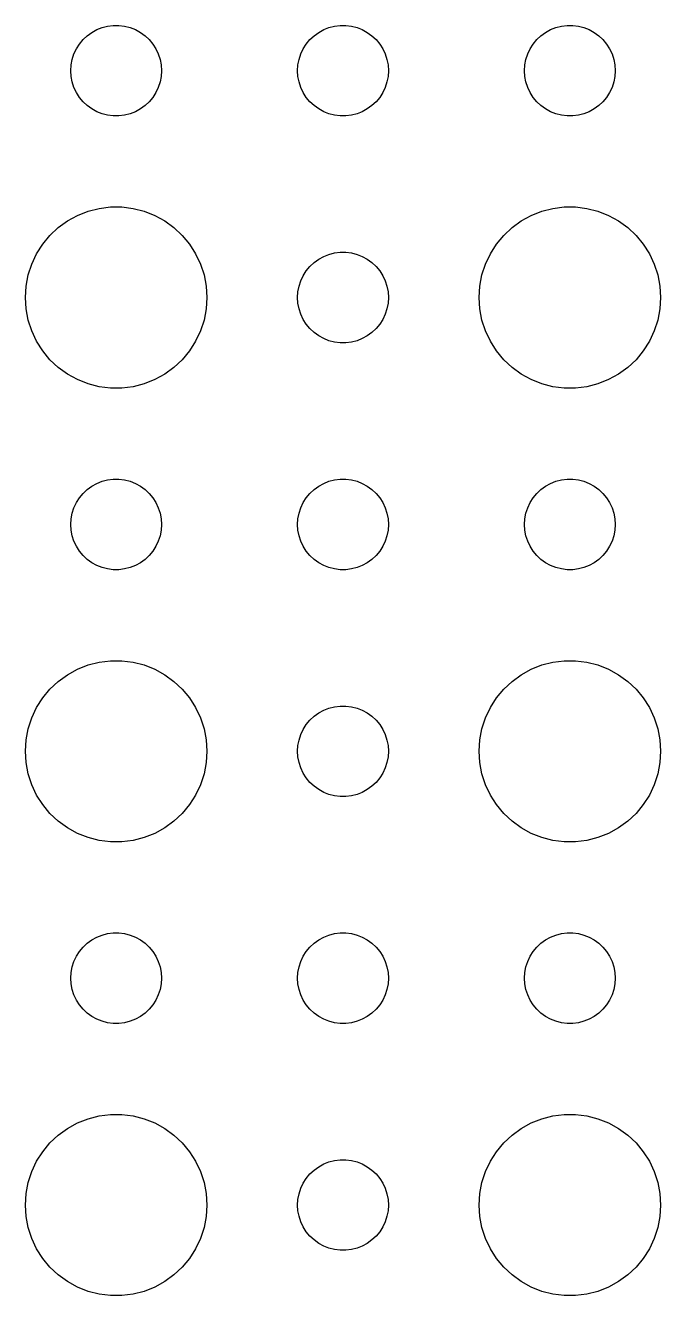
# Model space of a CAD drawing. Header units: metres. Extents: x -157 to 157, y -157 to 157.
# Drawn here: x -18 to 3, y 72.01 to 114 of the extents above; entities that cross this region are included whole.
import ezdxf

# ---------------------------------------------------------------- set-up
doc = ezdxf.new("R2010")
doc.units = ezdxf.units.M

msp = doc.modelspace()

# ---------------------------------------------------------------- linework, layer by layer
for p, q in [((-15.8037, 113.766), (-15.6387, 113.857)), ((-15.6387, 113.857), (-15.4635, 113.927)), ((-15.4635, 113.927), (-15.2811, 113.973)), ((-15.2811, 113.973), (-15.0942, 113.997)), ((-15.0942, 113.997), (-14.9058, 113.997)), ((-14.9058, 113.997), (-14.7189, 113.973)), ((-14.7189, 113.973), (-14.5365, 113.927)), ((-14.5365, 113.927), (-14.3613, 113.857)), ((-14.3613, 113.857), (-14.1963, 113.766)), ((-8.30373, 113.766), (-8.13866, 113.857)), ((-8.13866, 113.857), (-7.96352, 113.927)), ((-7.96352, 113.927), (-7.78107, 113.973)), ((-7.78107, 113.973), (-7.59418, 113.997)), ((-7.59418, 113.997), (-7.40581, 113.997)), ((-7.40581, 113.997), (-7.21892, 113.973)), ((-7.21892, 113.973), (-7.03647, 113.927)), ((-7.03647, 113.927), (-6.86133, 113.857)), ((-6.86133, 113.857), (-6.69626, 113.766)), ((-0.80373, 113.766), (-0.63866, 113.857)), ((-0.63866, 113.857), (-0.46352, 113.927)), ((-0.46352, 113.927), (-0.28107, 113.973)), ((-0.28107, 113.973), (-0.09418, 113.997)), ((-0.09418, 113.997), (0.09418, 113.997)), ((0.09418, 113.997), (0.28107, 113.973)), ((0.28107, 113.973), (0.46352, 113.927)), ((0.46352, 113.927), (0.63866, 113.857)), ((0.63866, 113.857), (0.80373, 113.766)), ((-16.3145, 113.223), (-16.2135, 113.382)), ((-16.2135, 113.382), (-16.0934, 113.527)), ((-16.0934, 113.527), (-15.9561, 113.656)), ((-15.9561, 113.656), (-15.8037, 113.766)), ((-14.1963, 113.766), (-14.0439, 113.656)), ((-14.0439, 113.656), (-13.9065, 113.527)), ((-13.9065, 113.527), (-13.7865, 113.382)), ((-13.7865, 113.382), (-13.6855, 113.223)), ((-8.81445, 113.223), (-8.71352, 113.382)), ((-8.71352, 113.382), (-8.59344, 113.527)), ((-8.59344, 113.527), (-8.45613, 113.656)), ((-8.45613, 113.656), (-8.30373, 113.766)), ((-6.69626, 113.766), (-6.54385, 113.656)), ((-6.54385, 113.656), (-6.40654, 113.527)), ((-6.40654, 113.527), (-6.28647, 113.382)), ((-6.28647, 113.382), (-6.18553, 113.223)), ((-1.31445, 113.223), (-1.21352, 113.382)), ((-1.21352, 113.382), (-1.09344, 113.527)), ((-1.09344, 113.527), (-0.95613, 113.656)), ((-0.95613, 113.656), (-0.80373, 113.766)), ((0.80373, 113.766), (0.95613, 113.656)), ((0.95613, 113.656), (1.09344, 113.527)), ((1.09344, 113.527), (1.21352, 113.382)), ((1.21352, 113.382), (1.31445, 113.223)), ((-16.4529, 112.873), (-16.3947, 113.052)), ((-16.3947, 113.052), (-16.3145, 113.223)), ((-13.6855, 113.223), (-13.6053, 113.052)), ((-13.6053, 113.052), (-13.5471, 112.873)), ((-8.95287, 112.873), (-8.89465, 113.052)), ((-8.89465, 113.052), (-8.81445, 113.223)), ((-6.18553, 113.223), (-6.10533, 113.052)), ((-6.10533, 113.052), (-6.04712, 112.873)), ((-1.45287, 112.873), (-1.39465, 113.052)), ((-1.39465, 113.052), (-1.31445, 113.223)), ((1.31445, 113.223), (1.39465, 113.052)), ((1.39465, 113.052), (1.45287, 112.873)), ((-16.5, 112.5), (-16.4882, 112.688)), ((-16.4882, 112.688), (-16.4529, 112.873)), ((-13.5471, 112.873), (-13.5118, 112.688)), ((-13.5118, 112.688), (-13.5, 112.5)), ((-9, 112.5), (-8.98816, 112.688)), ((-8.98816, 112.688), (-8.95287, 112.873)), ((-6.04712, 112.873), (-6.01183, 112.688)), ((-6.01183, 112.688), (-6, 112.5)), ((-1.5, 112.5), (-1.48816, 112.688)), ((-1.48816, 112.688), (-1.45287, 112.873)), ((1.45287, 112.873), (1.48816, 112.688)), ((1.48816, 112.688), (1.5, 112.5)), ((-16.4882, 112.312), (-16.5, 112.5)), ((-16.4529, 112.127), (-16.4882, 112.312)), ((-16.3947, 111.948), (-16.4529, 112.127)), ((-13.5471, 112.127), (-13.6053, 111.948)), ((-13.5118, 112.312), (-13.5471, 112.127)), ((-13.5, 112.5), (-13.5118, 112.312)), ((-8.98816, 112.312), (-9, 112.5)), ((-8.95287, 112.127), (-8.98816, 112.312)), ((-8.89465, 111.948), (-8.95287, 112.127)), ((-6.04712, 112.127), (-6.10533, 111.948)), ((-6.01183, 112.312), (-6.04712, 112.127)), ((-6, 112.5), (-6.01183, 112.312)), ((-1.48816, 112.312), (-1.5, 112.5)), ((-1.45287, 112.127), (-1.48816, 112.312)), ((-1.39465, 111.948), (-1.45287, 112.127)), ((1.45287, 112.127), (1.39465, 111.948)), ((1.48816, 112.312), (1.45287, 112.127)), ((1.5, 112.5), (1.48816, 112.312)), ((-16.3145, 111.777), (-16.3947, 111.948)), ((-16.2135, 111.618), (-16.3145, 111.777)), ((-13.6855, 111.777), (-13.7865, 111.618)), ((-13.6053, 111.948), (-13.6855, 111.777)), ((-8.81445, 111.777), (-8.89465, 111.948)), ((-8.71352, 111.618), (-8.81445, 111.777)), ((-6.18553, 111.777), (-6.28647, 111.618)), ((-6.10533, 111.948), (-6.18553, 111.777)), ((-1.31445, 111.777), (-1.39465, 111.948)), ((-1.21352, 111.618), (-1.31445, 111.777)), ((1.31445, 111.777), (1.21352, 111.618)), ((1.39465, 111.948), (1.31445, 111.777)), ((-16.0934, 111.473), (-16.2135, 111.618)), ((-15.9561, 111.344), (-16.0934, 111.473)), ((-15.8037, 111.234), (-15.9561, 111.344)), ((-14.0439, 111.344), (-14.1963, 111.234)), ((-13.9065, 111.473), (-14.0439, 111.344)), ((-13.7865, 111.618), (-13.9065, 111.473)), ((-8.59344, 111.473), (-8.71352, 111.618)), ((-8.45613, 111.344), (-8.59344, 111.473)), ((-8.30373, 111.234), (-8.45613, 111.344)), ((-6.54385, 111.344), (-6.69626, 111.234)), ((-6.40654, 111.473), (-6.54385, 111.344)), ((-6.28647, 111.618), (-6.40654, 111.473)), ((-1.09344, 111.473), (-1.21352, 111.618)), ((-0.95613, 111.344), (-1.09344, 111.473)), ((-0.80373, 111.234), (-0.95613, 111.344)), ((0.95613, 111.344), (0.80373, 111.234)), ((1.09344, 111.473), (0.95613, 111.344)), ((1.21352, 111.618), (1.09344, 111.473)), ((-15.6387, 111.143), (-15.8037, 111.234)), ((-15.4635, 111.073), (-15.6387, 111.143)), ((-15.2811, 111.027), (-15.4635, 111.073)), ((-15.0942, 111.003), (-15.2811, 111.027)), ((-14.9058, 111.003), (-15.0942, 111.003)), ((-14.7189, 111.027), (-14.9058, 111.003)), ((-14.5365, 111.073), (-14.7189, 111.027)), ((-14.3613, 111.143), (-14.5365, 111.073)), ((-14.1963, 111.234), (-14.3613, 111.143)), ((-8.13866, 111.143), (-8.30373, 111.234)), ((-7.96352, 111.073), (-8.13866, 111.143)), ((-7.78107, 111.027), (-7.96352, 111.073)), ((-7.59418, 111.003), (-7.78107, 111.027)), ((-7.40581, 111.003), (-7.59418, 111.003)), ((-7.21892, 111.027), (-7.40581, 111.003)), ((-7.03647, 111.073), (-7.21892, 111.027)), ((-6.86133, 111.143), (-7.03647, 111.073)), ((-6.69626, 111.234), (-6.86133, 111.143)), ((-0.63866, 111.143), (-0.80373, 111.234)), ((-0.46352, 111.073), (-0.63866, 111.143)), ((-0.28107, 111.027), (-0.46352, 111.073)), ((-0.09418, 111.003), (-0.28107, 111.027)), ((0.09418, 111.003), (-0.09418, 111.003)), ((0.28107, 111.027), (0.09418, 111.003)), ((0.46352, 111.073), (0.28107, 111.027)), ((0.63866, 111.143), (0.46352, 111.073)), ((0.80373, 111.234), (0.63866, 111.143)), ((-15.927, 107.853), (-15.5621, 107.947)), ((-15.5621, 107.947), (-15.1884, 107.994)), ((-15.1884, 107.994), (-14.8116, 107.994)), ((-14.8116, 107.994), (-14.4379, 107.947)), ((-14.4379, 107.947), (-14.0729, 107.853)), ((-0.92705, 107.853), (-0.56213, 107.947)), ((-0.56213, 107.947), (-0.18837, 107.994)), ((-0.18837, 107.994), (0.18837, 107.994)), ((0.18837, 107.994), (0.56213, 107.947)), ((0.56213, 107.947), (0.92705, 107.853)), ((-16.9123, 107.312), (-16.6075, 107.533)), ((-16.6075, 107.533), (-16.2773, 107.714)), ((-16.2773, 107.714), (-15.927, 107.853)), ((-14.0729, 107.853), (-13.7227, 107.714)), ((-13.7227, 107.714), (-13.3925, 107.533)), ((-13.3925, 107.533), (-13.0877, 107.312)), ((-1.91226, 107.312), (-1.60747, 107.533)), ((-1.60747, 107.533), (-1.27733, 107.714)), ((-1.27733, 107.714), (-0.92705, 107.853)), ((0.92705, 107.853), (1.27733, 107.714)), ((1.27733, 107.714), (1.60747, 107.533)), ((1.60747, 107.533), (1.91226, 107.312)), ((-17.1869, 107.054), (-16.9123, 107.312)), ((-13.0877, 107.312), (-12.8131, 107.054)), ((-2.1869, 107.054), (-1.91226, 107.312)), ((1.91226, 107.312), (2.1869, 107.054)), ((-17.6289, 106.445), (-17.427, 106.763)), ((-17.427, 106.763), (-17.1869, 107.054)), ((-12.8131, 107.054), (-12.5729, 106.763)), ((-12.5729, 106.763), (-12.3711, 106.445)), ((-2.62891, 106.445), (-2.42705, 106.763)), ((-2.42705, 106.763), (-2.1869, 107.054)), ((2.1869, 107.054), (2.42705, 106.763)), ((2.42705, 106.763), (2.62891, 106.445)), ((-17.7893, 106.104), (-17.6289, 106.445)), ((-12.3711, 106.445), (-12.2107, 106.104)), ((-8.45613, 106.156), (-8.30373, 106.266)), ((-8.30373, 106.266), (-8.13866, 106.357)), ((-8.13866, 106.357), (-7.96352, 106.427)), ((-7.96352, 106.427), (-7.78107, 106.473)), ((-7.78107, 106.473), (-7.59418, 106.497)), ((-7.59418, 106.497), (-7.40581, 106.497)), ((-7.40581, 106.497), (-7.21892, 106.473)), ((-7.21892, 106.473), (-7.03647, 106.427)), ((-7.03647, 106.427), (-6.86133, 106.357)), ((-6.86133, 106.357), (-6.69626, 106.266)), ((-6.69626, 106.266), (-6.54385, 106.156)), ((-2.78932, 106.104), (-2.62891, 106.445)), ((2.62891, 106.445), (2.78932, 106.104)), ((-17.9057, 105.746), (-17.7893, 106.104)), ((-12.2107, 106.104), (-12.0942, 105.746)), ((-8.81445, 105.723), (-8.71352, 105.882)), ((-8.71352, 105.882), (-8.59344, 106.027)), ((-8.59344, 106.027), (-8.45613, 106.156)), ((-6.54385, 106.156), (-6.40654, 106.027)), ((-6.40654, 106.027), (-6.28647, 105.882)), ((-6.28647, 105.882), (-6.18553, 105.723)), ((-2.90575, 105.746), (-2.78932, 106.104)), ((2.78932, 106.104), (2.90575, 105.746)), ((-17.9763, 105.376), (-17.9057, 105.746)), ((-12.0942, 105.746), (-12.0237, 105.376)), ((-8.95287, 105.373), (-8.89465, 105.552)), ((-8.89465, 105.552), (-8.81445, 105.723)), ((-6.18553, 105.723), (-6.10533, 105.552)), ((-6.10533, 105.552), (-6.04712, 105.373)), ((-2.97633, 105.376), (-2.90575, 105.746)), ((2.90575, 105.746), (2.97633, 105.376)), ((-18, 105), (-17.9763, 105.376)), ((-17.9763, 104.624), (-18, 105)), ((-12.0237, 105.376), (-12, 105)), ((-12, 105), (-12.0237, 104.624)), ((-9, 105), (-8.98816, 105.188)), ((-8.98816, 104.812), (-9, 105)), ((-8.98816, 105.188), (-8.95287, 105.373)), ((-6.04712, 105.373), (-6.01183, 105.188)), ((-6.01183, 105.188), (-6, 105)), ((-6, 105), (-6.01183, 104.812)), ((-3, 105), (-2.97633, 105.376)), ((-2.97633, 104.624), (-3, 105)), ((2.97633, 105.376), (3, 105)), ((3, 105), (2.97633, 104.624)), ((-17.9057, 104.254), (-17.9763, 104.624)), ((-12.0237, 104.624), (-12.0942, 104.254)), ((-8.95287, 104.627), (-8.98816, 104.812)), ((-8.89465, 104.448), (-8.95287, 104.627)), ((-6.04712, 104.627), (-6.10533, 104.448)), ((-6.01183, 104.812), (-6.04712, 104.627)), ((-2.90575, 104.254), (-2.97633, 104.624)), ((2.97633, 104.624), (2.90575, 104.254)), ((-17.7893, 103.896), (-17.9057, 104.254)), ((-12.0942, 104.254), (-12.2107, 103.896)), ((-8.81445, 104.277), (-8.89465, 104.448)), ((-8.71352, 104.118), (-8.81445, 104.277)), ((-6.18553, 104.277), (-6.28647, 104.118)), ((-6.10533, 104.448), (-6.18553, 104.277)), ((-2.78932, 103.896), (-2.90575, 104.254)), ((2.90575, 104.254), (2.78932, 103.896)), ((-17.6289, 103.555), (-17.7893, 103.896)), ((-12.2107, 103.896), (-12.3711, 103.555)), ((-8.59344, 103.973), (-8.71352, 104.118)), ((-8.45613, 103.844), (-8.59344, 103.973)), ((-8.30373, 103.734), (-8.45613, 103.844)), ((-8.13866, 103.643), (-8.30373, 103.734)), ((-6.69626, 103.734), (-6.86133, 103.643)), ((-6.54385, 103.844), (-6.69626, 103.734)), ((-6.40654, 103.973), (-6.54385, 103.844)), ((-6.28647, 104.118), (-6.40654, 103.973)), ((-2.62891, 103.555), (-2.78932, 103.896)), ((2.78932, 103.896), (2.62891, 103.555)), ((-17.427, 103.237), (-17.6289, 103.555)), ((-12.3711, 103.555), (-12.5729, 103.237)), ((-7.96352, 103.573), (-8.13866, 103.643)), ((-7.78107, 103.527), (-7.96352, 103.573)), ((-7.59418, 103.503), (-7.78107, 103.527)), ((-7.40581, 103.503), (-7.59418, 103.503)), ((-7.21892, 103.527), (-7.40581, 103.503)), ((-7.03647, 103.573), (-7.21892, 103.527)), ((-6.86133, 103.643), (-7.03647, 103.573)), ((-2.42705, 103.237), (-2.62891, 103.555)), ((2.62891, 103.555), (2.42705, 103.237)), ((-17.1869, 102.946), (-17.427, 103.237)), ((-16.9123, 102.688), (-17.1869, 102.946)), ((-12.8131, 102.946), (-13.0877, 102.688)), ((-12.5729, 103.237), (-12.8131, 102.946)), ((-2.1869, 102.946), (-2.42705, 103.237)), ((-1.91226, 102.688), (-2.1869, 102.946)), ((2.1869, 102.946), (1.91226, 102.688)), ((2.42705, 103.237), (2.1869, 102.946)), ((-16.6075, 102.467), (-16.9123, 102.688)), ((-16.2773, 102.286), (-16.6075, 102.467)), ((-13.3925, 102.467), (-13.7227, 102.286)), ((-13.0877, 102.688), (-13.3925, 102.467)), ((-1.60747, 102.467), (-1.91226, 102.688)), ((-1.27733, 102.286), (-1.60747, 102.467)), ((1.60747, 102.467), (1.27733, 102.286)), ((1.91226, 102.688), (1.60747, 102.467)), ((-15.927, 102.147), (-16.2773, 102.286)), ((-15.5621, 102.053), (-15.927, 102.147)), ((-15.1884, 102.006), (-15.5621, 102.053)), ((-14.4379, 102.053), (-14.8116, 102.006)), ((-14.0729, 102.147), (-14.4379, 102.053)), ((-13.7227, 102.286), (-14.0729, 102.147)), ((-0.92705, 102.147), (-1.27733, 102.286)), ((-0.56213, 102.053), (-0.92705, 102.147)), ((-0.18837, 102.006), (-0.56213, 102.053)), ((0.56213, 102.053), (0.18837, 102.006)), ((0.92705, 102.147), (0.56213, 102.053)), ((1.27733, 102.286), (0.92705, 102.147)), ((-14.8116, 102.006), (-15.1884, 102.006)), ((0.18837, 102.006), (-0.18837, 102.006)), ((-15.9561, 98.6558), (-15.8037, 98.7665)), ((-15.8037, 98.7665), (-15.6387, 98.8572)), ((-15.6387, 98.8572), (-15.4635, 98.9266)), ((-15.4635, 98.9266), (-15.2811, 98.9734)), ((-15.2811, 98.9734), (-15.0942, 98.997)), ((-15.0942, 98.997), (-14.9058, 98.997)), ((-14.9058, 98.997), (-14.7189, 98.9734)), ((-14.7189, 98.9734), (-14.5365, 98.9266)), ((-14.5365, 98.9266), (-14.3613, 98.8572)), ((-14.3613, 98.8572), (-14.1963, 98.7665)), ((-14.1963, 98.7665), (-14.0439, 98.6558)), ((-8.45613, 98.6558), (-8.30373, 98.7665)), ((-8.30373, 98.7665), (-8.13866, 98.8572)), ((-8.13866, 98.8572), (-7.96352, 98.9266)), ((-7.96352, 98.9266), (-7.78107, 98.9734)), ((-7.78107, 98.9734), (-7.59418, 98.997)), ((-7.59418, 98.997), (-7.40581, 98.997)), ((-7.40581, 98.997), (-7.21892, 98.9734)), ((-7.21892, 98.9734), (-7.03647, 98.9266)), ((-7.03647, 98.9266), (-6.86133, 98.8572)), ((-6.86133, 98.8572), (-6.69626, 98.7665)), ((-6.69626, 98.7665), (-6.54385, 98.6558)), ((-0.95613, 98.6558), (-0.80373, 98.7665)), ((-0.80373, 98.7665), (-0.63866, 98.8572)), ((-0.63866, 98.8572), (-0.46352, 98.9266)), ((-0.46352, 98.9266), (-0.28107, 98.9734)), ((-0.28107, 98.9734), (-0.09418, 98.997)), ((-0.09418, 98.997), (0.09418, 98.997)), ((0.09418, 98.997), (0.28107, 98.9734)), ((0.28107, 98.9734), (0.46352, 98.9266)), ((0.46352, 98.9266), (0.63866, 98.8572)), ((0.63866, 98.8572), (0.80373, 98.7665)), ((0.80373, 98.7665), (0.95613, 98.6558)), ((-16.3145, 98.2226), (-16.2135, 98.3817)), ((-16.2135, 98.3817), (-16.0934, 98.5268)), ((-16.0934, 98.5268), (-15.9561, 98.6558)), ((-14.0439, 98.6558), (-13.9065, 98.5268)), ((-13.9065, 98.5268), (-13.7865, 98.3817)), ((-13.7865, 98.3817), (-13.6855, 98.2226)), ((-8.81445, 98.2226), (-8.71352, 98.3817)), ((-8.71352, 98.3817), (-8.59344, 98.5268)), ((-8.59344, 98.5268), (-8.45613, 98.6558)), ((-6.54385, 98.6558), (-6.40654, 98.5268)), ((-6.40654, 98.5268), (-6.28647, 98.3817)), ((-6.28647, 98.3817), (-6.18553, 98.2226)), ((-1.31445, 98.2226), (-1.21352, 98.3817)), ((-1.21352, 98.3817), (-1.09344, 98.5268)), ((-1.09344, 98.5268), (-0.95613, 98.6558)), ((0.95613, 98.6558), (1.09344, 98.5268)), ((1.09344, 98.5268), (1.21352, 98.3817)), ((1.21352, 98.3817), (1.31445, 98.2226)), ((-16.4882, 97.688), (-16.4529, 97.873)), ((-16.4529, 97.873), (-16.3947, 98.0522)), ((-16.3947, 98.0522), (-16.3145, 98.2226)), ((-13.6855, 98.2226), (-13.6053, 98.0522)), ((-13.6053, 98.0522), (-13.5471, 97.873)), ((-13.5471, 97.873), (-13.5118, 97.688)), ((-8.98816, 97.688), (-8.95287, 97.873)), ((-8.95287, 97.873), (-8.89465, 98.0522)), ((-8.89465, 98.0522), (-8.81445, 98.2226)), ((-6.18553, 98.2226), (-6.10533, 98.0522)), ((-6.10533, 98.0522), (-6.04712, 97.873)), ((-6.04712, 97.873), (-6.01183, 97.688)), ((-1.48816, 97.688), (-1.45287, 97.873)), ((-1.45287, 97.873), (-1.39465, 98.0522)), ((-1.39465, 98.0522), (-1.31445, 98.2226)), ((1.31445, 98.2226), (1.39465, 98.0522)), ((1.39465, 98.0522), (1.45287, 97.873)), ((1.45287, 97.873), (1.48816, 97.688)), ((-16.5, 97.5), (-16.4882, 97.688)), ((-16.4882, 97.312), (-16.5, 97.5)), ((-13.5118, 97.688), (-13.5, 97.5)), ((-13.5, 97.5), (-13.5118, 97.312)), ((-9, 97.5), (-8.98816, 97.688)), ((-8.98816, 97.312), (-9, 97.5)), ((-6.01183, 97.688), (-6, 97.5)), ((-6, 97.5), (-6.01183, 97.312)), ((-1.5, 97.5), (-1.48816, 97.688)), ((-1.48816, 97.312), (-1.5, 97.5)), ((1.48816, 97.688), (1.5, 97.5)), ((1.5, 97.5), (1.48816, 97.312)), ((-16.4529, 97.127), (-16.4882, 97.312)), ((-16.3947, 96.9478), (-16.4529, 97.127)), ((-13.5471, 97.127), (-13.6053, 96.9478)), ((-13.5118, 97.312), (-13.5471, 97.127)), ((-8.95287, 97.127), (-8.98816, 97.312)), ((-8.89465, 96.9478), (-8.95287, 97.127)), ((-6.04712, 97.127), (-6.10533, 96.9478)), ((-6.01183, 97.312), (-6.04712, 97.127)), ((-1.45287, 97.127), (-1.48816, 97.312)), ((-1.39465, 96.9478), (-1.45287, 97.127)), ((1.45287, 97.127), (1.39465, 96.9478)), ((1.48816, 97.312), (1.45287, 97.127)), ((-16.3145, 96.7774), (-16.3947, 96.9478)), ((-16.2135, 96.6183), (-16.3145, 96.7774)), ((-16.0934, 96.4732), (-16.2135, 96.6183)), ((-13.7865, 96.6183), (-13.9065, 96.4732)), ((-13.6855, 96.7774), (-13.7865, 96.6183)), ((-13.6053, 96.9478), (-13.6855, 96.7774)), ((-8.81445, 96.7774), (-8.89465, 96.9478)), ((-8.71352, 96.6183), (-8.81445, 96.7774)), ((-8.59344, 96.4732), (-8.71352, 96.6183)), ((-6.28647, 96.6183), (-6.40654, 96.4732)), ((-6.18553, 96.7774), (-6.28647, 96.6183)), ((-6.10533, 96.9478), (-6.18553, 96.7774)), ((-1.31445, 96.7774), (-1.39465, 96.9478)), ((-1.21352, 96.6183), (-1.31445, 96.7774)), ((-1.09344, 96.4732), (-1.21352, 96.6183)), ((1.21352, 96.6183), (1.09344, 96.4732)), ((1.31445, 96.7774), (1.21352, 96.6183)), ((1.39465, 96.9478), (1.31445, 96.7774)), ((-15.9561, 96.3442), (-16.0934, 96.4732)), ((-15.8037, 96.2335), (-15.9561, 96.3442)), ((-15.6387, 96.1428), (-15.8037, 96.2335)), ((-14.1963, 96.2335), (-14.3613, 96.1428)), ((-14.0439, 96.3442), (-14.1963, 96.2335)), ((-13.9065, 96.4732), (-14.0439, 96.3442)), ((-8.45613, 96.3442), (-8.59344, 96.4732)), ((-8.30373, 96.2335), (-8.45613, 96.3442)), ((-8.13866, 96.1428), (-8.30373, 96.2335)), ((-6.69626, 96.2335), (-6.86133, 96.1428)), ((-6.54385, 96.3442), (-6.69626, 96.2335)), ((-6.40654, 96.4732), (-6.54385, 96.3442)), ((-0.95613, 96.3442), (-1.09344, 96.4732)), ((-0.80373, 96.2335), (-0.95613, 96.3442)), ((-0.63866, 96.1428), (-0.80373, 96.2335)), ((0.80373, 96.2335), (0.63866, 96.1428)), ((0.95613, 96.3442), (0.80373, 96.2335)), ((1.09344, 96.4732), (0.95613, 96.3442)), ((-15.4635, 96.0734), (-15.6387, 96.1428)), ((-15.2811, 96.0266), (-15.4635, 96.0734)), ((-15.0942, 96.003), (-15.2811, 96.0266)), ((-14.9058, 96.003), (-15.0942, 96.003)), ((-14.7189, 96.0266), (-14.9058, 96.003)), ((-14.5365, 96.0734), (-14.7189, 96.0266)), ((-14.3613, 96.1428), (-14.5365, 96.0734)), ((-7.96352, 96.0734), (-8.13866, 96.1428)), ((-7.78107, 96.0266), (-7.96352, 96.0734)), ((-7.59418, 96.003), (-7.78107, 96.0266)), ((-7.40581, 96.003), (-7.59418, 96.003)), ((-7.21892, 96.0266), (-7.40581, 96.003)), ((-7.03647, 96.0734), (-7.21892, 96.0266)), ((-6.86133, 96.1428), (-7.03647, 96.0734)), ((-0.46352, 96.0734), (-0.63866, 96.1428)), ((-0.28107, 96.0266), (-0.46352, 96.0734)), ((-0.09418, 96.003), (-0.28107, 96.0266)), ((0.09418, 96.003), (-0.09418, 96.003)), ((0.28107, 96.0266), (0.09418, 96.003)), ((0.46352, 96.0734), (0.28107, 96.0266)), ((0.63866, 96.1428), (0.46352, 96.0734)), ((-16.2773, 92.7145), (-15.927, 92.8532)), ((-15.927, 92.8532), (-15.5621, 92.9469)), ((-15.5621, 92.9469), (-15.1884, 92.9941)), ((-15.1884, 92.9941), (-14.8116, 92.9941)), ((-14.8116, 92.9941), (-14.4379, 92.9469)), ((-14.4379, 92.9469), (-14.0729, 92.8532)), ((-14.0729, 92.8532), (-13.7227, 92.7145)), ((-1.27733, 92.7145), (-0.92705, 92.8532)), ((-0.92705, 92.8532), (-0.56213, 92.9469)), ((-0.56213, 92.9469), (-0.18837, 92.9941)), ((-0.18837, 92.9941), (0.18837, 92.9941)), ((0.18837, 92.9941), (0.56213, 92.9469)), ((0.56213, 92.9469), (0.92705, 92.8532)), ((0.92705, 92.8532), (1.27733, 92.7145)), ((-16.9123, 92.3115), (-16.6075, 92.533)), ((-16.6075, 92.533), (-16.2773, 92.7145)), ((-13.7227, 92.7145), (-13.3925, 92.533)), ((-13.3925, 92.533), (-13.0877, 92.3115)), ((-1.91226, 92.3115), (-1.60747, 92.533)), ((-1.60747, 92.533), (-1.27733, 92.7145)), ((1.27733, 92.7145), (1.60747, 92.533)), ((1.60747, 92.533), (1.91226, 92.3115)), ((-17.427, 91.7634), (-17.1869, 92.0536)), ((-17.1869, 92.0536), (-16.9123, 92.3115)), ((-13.0877, 92.3115), (-12.8131, 92.0536)), ((-12.8131, 92.0536), (-12.5729, 91.7634)), ((-2.42705, 91.7634), (-2.1869, 92.0536)), ((-2.1869, 92.0536), (-1.91226, 92.3115)), ((1.91226, 92.3115), (2.1869, 92.0536)), ((2.1869, 92.0536), (2.42705, 91.7634)), ((-17.6289, 91.4453), (-17.427, 91.7634)), ((-12.5729, 91.7634), (-12.3711, 91.4453)), ((-2.62891, 91.4453), (-2.42705, 91.7634)), ((2.42705, 91.7634), (2.62891, 91.4453)), ((-17.7893, 91.1044), (-17.6289, 91.4453)), ((-12.3711, 91.4453), (-12.2107, 91.1044)), ((-8.59344, 91.0268), (-8.45613, 91.1558)), ((-8.45613, 91.1558), (-8.30373, 91.2665)), ((-8.30373, 91.2665), (-8.13866, 91.3572)), ((-8.13866, 91.3572), (-7.96352, 91.4266)), ((-7.96352, 91.4266), (-7.78107, 91.4734)), ((-7.78107, 91.4734), (-7.59418, 91.497)), ((-7.59418, 91.497), (-7.40581, 91.497)), ((-7.40581, 91.497), (-7.21892, 91.4734)), ((-7.21892, 91.4734), (-7.03647, 91.4266)), ((-7.03647, 91.4266), (-6.86133, 91.3572)), ((-6.86133, 91.3572), (-6.69626, 91.2665)), ((-6.69626, 91.2665), (-6.54385, 91.1558)), ((-6.54385, 91.1558), (-6.40654, 91.0268)), ((-2.78932, 91.1044), (-2.62891, 91.4453)), ((2.62891, 91.4453), (2.78932, 91.1044)), ((-17.9763, 90.376), (-17.9057, 90.7461)), ((-17.9057, 90.7461), (-17.7893, 91.1044)), ((-12.2107, 91.1044), (-12.0942, 90.7461)), ((-12.0942, 90.7461), (-12.0237, 90.376)), ((-8.89465, 90.5522), (-8.81445, 90.7226)), ((-8.81445, 90.7226), (-8.71352, 90.8817)), ((-8.71352, 90.8817), (-8.59344, 91.0268)), ((-6.40654, 91.0268), (-6.28647, 90.8817)), ((-6.28647, 90.8817), (-6.18553, 90.7226)), ((-6.18553, 90.7226), (-6.10533, 90.5522)), ((-2.97633, 90.376), (-2.90575, 90.7461)), ((-2.90575, 90.7461), (-2.78932, 91.1044)), ((2.78932, 91.1044), (2.90575, 90.7461)), ((2.90575, 90.7461), (2.97633, 90.376)), ((-18, 90), (-17.9763, 90.376)), ((-12.0237, 90.376), (-12, 90)), ((-8.98816, 90.188), (-8.95287, 90.373)), ((-8.95287, 90.373), (-8.89465, 90.5522)), ((-6.10533, 90.5522), (-6.04712, 90.373)), ((-6.04712, 90.373), (-6.01183, 90.188)), ((-3, 90), (-2.97633, 90.376)), ((2.97633, 90.376), (3, 90)), ((-17.9763, 89.624), (-18, 90)), ((-12, 90), (-12.0237, 89.624)), ((-9, 90), (-8.98816, 90.188)), ((-8.98816, 89.812), (-9, 90)), ((-6.01183, 90.188), (-6, 90)), ((-6, 90), (-6.01183, 89.812)), ((-2.97633, 89.624), (-3, 90)), ((3, 90), (2.97633, 89.624)), ((-17.9057, 89.2539), (-17.9763, 89.624)), ((-12.0237, 89.624), (-12.0942, 89.2539)), ((-8.95287, 89.627), (-8.98816, 89.812)), ((-8.89465, 89.4478), (-8.95287, 89.627)), ((-8.81445, 89.2774), (-8.89465, 89.4478)), ((-6.10533, 89.4478), (-6.18553, 89.2774)), ((-6.04712, 89.627), (-6.10533, 89.4478)), ((-6.01183, 89.812), (-6.04712, 89.627)), ((-2.90575, 89.2539), (-2.97633, 89.624)), ((2.97633, 89.624), (2.90575, 89.2539)), ((-17.7893, 88.8956), (-17.9057, 89.2539)), ((-12.0942, 89.2539), (-12.2107, 88.8956)), ((-8.71352, 89.1183), (-8.81445, 89.2774)), ((-8.59344, 88.9732), (-8.71352, 89.1183)), ((-6.28647, 89.1183), (-6.40654, 88.9732)), ((-6.18553, 89.2774), (-6.28647, 89.1183)), ((-2.78932, 88.8956), (-2.90575, 89.2539)), ((2.90575, 89.2539), (2.78932, 88.8956)), ((-17.6289, 88.5547), (-17.7893, 88.8956)), ((-12.2107, 88.8956), (-12.3711, 88.5547)), ((-8.45613, 88.8442), (-8.59344, 88.9732)), ((-8.30373, 88.7335), (-8.45613, 88.8442)), ((-8.13866, 88.6428), (-8.30373, 88.7335)), ((-7.96352, 88.5734), (-8.13866, 88.6428)), ((-6.86133, 88.6428), (-7.03647, 88.5734)), ((-6.69626, 88.7335), (-6.86133, 88.6428)), ((-6.54385, 88.8442), (-6.69626, 88.7335)), ((-6.40654, 88.9732), (-6.54385, 88.8442)), ((-2.62891, 88.5547), (-2.78932, 88.8956)), ((2.78932, 88.8956), (2.62891, 88.5547)), ((-17.427, 88.2366), (-17.6289, 88.5547)), ((-17.1869, 87.9464), (-17.427, 88.2366)), ((-12.5729, 88.2366), (-12.8131, 87.9464)), ((-12.3711, 88.5547), (-12.5729, 88.2366)), ((-7.78107, 88.5266), (-7.96352, 88.5734)), ((-7.59418, 88.503), (-7.78107, 88.5266)), ((-7.40581, 88.503), (-7.59418, 88.503)), ((-7.21892, 88.5266), (-7.40581, 88.503)), ((-7.03647, 88.5734), (-7.21892, 88.5266)), ((-2.42705, 88.2366), (-2.62891, 88.5547)), ((-2.1869, 87.9464), (-2.42705, 88.2366)), ((2.42705, 88.2366), (2.1869, 87.9464)), ((2.62891, 88.5547), (2.42705, 88.2366)), ((-16.9123, 87.6885), (-17.1869, 87.9464)), ((-12.8131, 87.9464), (-13.0877, 87.6885)), ((-1.91226, 87.6885), (-2.1869, 87.9464)), ((2.1869, 87.9464), (1.91226, 87.6885)), ((-16.6075, 87.467), (-16.9123, 87.6885)), ((-16.2773, 87.2855), (-16.6075, 87.467)), ((-13.3925, 87.467), (-13.7227, 87.2855)), ((-13.0877, 87.6885), (-13.3925, 87.467)), ((-1.60747, 87.467), (-1.91226, 87.6885)), ((-1.27733, 87.2855), (-1.60747, 87.467)), ((1.60747, 87.467), (1.27733, 87.2855)), ((1.91226, 87.6885), (1.60747, 87.467)), ((-15.927, 87.1468), (-16.2773, 87.2855)), ((-15.5621, 87.0531), (-15.927, 87.1468)), ((-15.1884, 87.0059), (-15.5621, 87.0531)), ((-14.8116, 87.0059), (-15.1884, 87.0059)), ((-14.4379, 87.0531), (-14.8116, 87.0059)), ((-14.0729, 87.1468), (-14.4379, 87.0531)), ((-13.7227, 87.2855), (-14.0729, 87.1468)), ((-0.92705, 87.1468), (-1.27733, 87.2855)), ((-0.56213, 87.0531), (-0.92705, 87.1468)), ((-0.18837, 87.0059), (-0.56213, 87.0531)), ((0.18837, 87.0059), (-0.18837, 87.0059)), ((0.56213, 87.0531), (0.18837, 87.0059)), ((0.92705, 87.1468), (0.56213, 87.0531)), ((1.27733, 87.2855), (0.92705, 87.1468)), ((-15.2811, 83.9734), (-15.0942, 83.997)), ((-15.0942, 83.997), (-14.9058, 83.997)), ((-14.9058, 83.997), (-14.7189, 83.9734)), ((-7.78107, 83.9734), (-7.59418, 83.997)), ((-7.59418, 83.997), (-7.40581, 83.997)), ((-7.40581, 83.997), (-7.21892, 83.9734)), ((-0.28107, 83.9734), (-0.09418, 83.997)), ((-0.09418, 83.997), (0.09418, 83.997)), ((0.09418, 83.997), (0.28107, 83.9734)), ((-16.0934, 83.5268), (-15.9561, 83.6558)), ((-15.9561, 83.6558), (-15.8037, 83.7665)), ((-15.8037, 83.7665), (-15.6387, 83.8572)), ((-15.6387, 83.8572), (-15.4635, 83.9266)), ((-15.4635, 83.9266), (-15.2811, 83.9734)), ((-14.7189, 83.9734), (-14.5365, 83.9266)), ((-14.5365, 83.9266), (-14.3613, 83.8572)), ((-14.3613, 83.8572), (-14.1963, 83.7665)), ((-14.1963, 83.7665), (-14.0439, 83.6558)), ((-14.0439, 83.6558), (-13.9065, 83.5268)), ((-8.59344, 83.5268), (-8.45613, 83.6558)), ((-8.45613, 83.6558), (-8.30373, 83.7665)), ((-8.30373, 83.7665), (-8.13866, 83.8572)), ((-8.13866, 83.8572), (-7.96352, 83.9266)), ((-7.96352, 83.9266), (-7.78107, 83.9734)), ((-7.21892, 83.9734), (-7.03647, 83.9266)), ((-7.03647, 83.9266), (-6.86133, 83.8572)), ((-6.86133, 83.8572), (-6.69626, 83.7665)), ((-6.69626, 83.7665), (-6.54385, 83.6558)), ((-6.54385, 83.6558), (-6.40654, 83.5268)), ((-1.09344, 83.5268), (-0.95613, 83.6558)), ((-0.95613, 83.6558), (-0.80373, 83.7665)), ((-0.80373, 83.7665), (-0.63866, 83.8572)), ((-0.63866, 83.8572), (-0.46352, 83.9266)), ((-0.46352, 83.9266), (-0.28107, 83.9734)), ((0.28107, 83.9734), (0.46352, 83.9266)), ((0.46352, 83.9266), (0.63866, 83.8572)), ((0.63866, 83.8572), (0.80373, 83.7665)), ((0.80373, 83.7665), (0.95613, 83.6558)), ((0.95613, 83.6558), (1.09344, 83.5268)), ((-16.3947, 83.0522), (-16.3145, 83.2226)), ((-16.3145, 83.2226), (-16.2135, 83.3817)), ((-16.2135, 83.3817), (-16.0934, 83.5268)), ((-13.9065, 83.5268), (-13.7865, 83.3817)), ((-13.7865, 83.3817), (-13.6855, 83.2226)), ((-13.6855, 83.2226), (-13.6053, 83.0522)), ((-8.89465, 83.0522), (-8.81445, 83.2226)), ((-8.81445, 83.2226), (-8.71352, 83.3817)), ((-8.71352, 83.3817), (-8.59344, 83.5268)), ((-6.40654, 83.5268), (-6.28647, 83.3817)), ((-6.28647, 83.3817), (-6.18553, 83.2226)), ((-6.18553, 83.2226), (-6.10533, 83.0522)), ((-1.39465, 83.0522), (-1.31445, 83.2226)), ((-1.31445, 83.2226), (-1.21352, 83.3817)), ((-1.21352, 83.3817), (-1.09344, 83.5268)), ((1.09344, 83.5268), (1.21352, 83.3817)), ((1.21352, 83.3817), (1.31445, 83.2226)), ((1.31445, 83.2226), (1.39465, 83.0522)), ((-16.4882, 82.688), (-16.4529, 82.873)), ((-16.4529, 82.873), (-16.3947, 83.0522)), ((-13.6053, 83.0522), (-13.5471, 82.873)), ((-13.5471, 82.873), (-13.5118, 82.688)), ((-8.98816, 82.688), (-8.95287, 82.873)), ((-8.95287, 82.873), (-8.89465, 83.0522)), ((-6.10533, 83.0522), (-6.04712, 82.873)), ((-6.04712, 82.873), (-6.01183, 82.688)), ((-1.48816, 82.688), (-1.45287, 82.873)), ((-1.45287, 82.873), (-1.39465, 83.0522)), ((1.39465, 83.0522), (1.45287, 82.873)), ((1.45287, 82.873), (1.48816, 82.688)), ((-16.5, 82.5), (-16.4882, 82.688)), ((-16.4882, 82.312), (-16.5, 82.5)), ((-16.4529, 82.127), (-16.4882, 82.312)), ((-13.5118, 82.312), (-13.5471, 82.127)), ((-13.5118, 82.688), (-13.5, 82.5)), ((-13.5, 82.5), (-13.5118, 82.312)), ((-9, 82.5), (-8.98816, 82.688)), ((-8.98816, 82.312), (-9, 82.5)), ((-8.95287, 82.127), (-8.98816, 82.312)), ((-6.01183, 82.312), (-6.04712, 82.127)), ((-6.01183, 82.688), (-6, 82.5)), ((-6, 82.5), (-6.01183, 82.312)), ((-1.5, 82.5), (-1.48816, 82.688)), ((-1.48816, 82.312), (-1.5, 82.5)), ((-1.45287, 82.127), (-1.48816, 82.312)), ((1.48816, 82.312), (1.45287, 82.127)), ((1.48816, 82.688), (1.5, 82.5)), ((1.5, 82.5), (1.48816, 82.312)), ((-16.3947, 81.9478), (-16.4529, 82.127)), ((-16.3145, 81.7774), (-16.3947, 81.9478)), ((-13.6053, 81.9478), (-13.6855, 81.7774)), ((-13.5471, 82.127), (-13.6053, 81.9478)), ((-8.89465, 81.9478), (-8.95287, 82.127)), ((-8.81445, 81.7774), (-8.89465, 81.9478)), ((-6.10533, 81.9478), (-6.18553, 81.7774)), ((-6.04712, 82.127), (-6.10533, 81.9478)), ((-1.39465, 81.9478), (-1.45287, 82.127)), ((-1.31445, 81.7774), (-1.39465, 81.9478)), ((1.39465, 81.9478), (1.31445, 81.7774)), ((1.45287, 82.127), (1.39465, 81.9478)), ((-16.2135, 81.6183), (-16.3145, 81.7774)), ((-16.0934, 81.4732), (-16.2135, 81.6183)), ((-15.9561, 81.3442), (-16.0934, 81.4732)), ((-13.9065, 81.4732), (-14.0439, 81.3442)), ((-13.7865, 81.6183), (-13.9065, 81.4732)), ((-13.6855, 81.7774), (-13.7865, 81.6183)), ((-8.71352, 81.6183), (-8.81445, 81.7774)), ((-8.59344, 81.4732), (-8.71352, 81.6183)), ((-8.45613, 81.3442), (-8.59344, 81.4732)), ((-6.40654, 81.4732), (-6.54385, 81.3442)), ((-6.28647, 81.6183), (-6.40654, 81.4732)), ((-6.18553, 81.7774), (-6.28647, 81.6183)), ((-1.21352, 81.6183), (-1.31445, 81.7774)), ((-1.09344, 81.4732), (-1.21352, 81.6183)), ((-0.95613, 81.3442), (-1.09344, 81.4732)), ((1.09344, 81.4732), (0.95613, 81.3442)), ((1.21352, 81.6183), (1.09344, 81.4732)), ((1.31445, 81.7774), (1.21352, 81.6183)), ((-15.8037, 81.2335), (-15.9561, 81.3442)), ((-15.6387, 81.1428), (-15.8037, 81.2335)), ((-15.4635, 81.0734), (-15.6387, 81.1428)), ((-15.2811, 81.0266), (-15.4635, 81.0734)), ((-14.5365, 81.0734), (-14.7189, 81.0266)), ((-14.3613, 81.1428), (-14.5365, 81.0734)), ((-14.1963, 81.2335), (-14.3613, 81.1428)), ((-14.0439, 81.3442), (-14.1963, 81.2335)), ((-8.30373, 81.2335), (-8.45613, 81.3442)), ((-8.13866, 81.1428), (-8.30373, 81.2335)), ((-7.96352, 81.0734), (-8.13866, 81.1428)), ((-7.78107, 81.0266), (-7.96352, 81.0734)), ((-7.03647, 81.0734), (-7.21892, 81.0266)), ((-6.86133, 81.1428), (-7.03647, 81.0734)), ((-6.69626, 81.2335), (-6.86133, 81.1428)), ((-6.54385, 81.3442), (-6.69626, 81.2335)), ((-0.80373, 81.2335), (-0.95613, 81.3442)), ((-0.63866, 81.1428), (-0.80373, 81.2335)), ((-0.46352, 81.0734), (-0.63866, 81.1428)), ((-0.28107, 81.0266), (-0.46352, 81.0734)), ((0.46352, 81.0734), (0.28107, 81.0266)), ((0.63866, 81.1428), (0.46352, 81.0734)), ((0.80373, 81.2335), (0.63866, 81.1428)), ((0.95613, 81.3442), (0.80373, 81.2335)), ((-15.0942, 81.003), (-15.2811, 81.0266)), ((-14.9058, 81.003), (-15.0942, 81.003)), ((-14.7189, 81.0266), (-14.9058, 81.003)), ((-7.59418, 81.003), (-7.78107, 81.0266)), ((-7.40581, 81.003), (-7.59418, 81.003)), ((-7.21892, 81.0266), (-7.40581, 81.003)), ((-0.09418, 81.003), (-0.28107, 81.0266)), ((0.09418, 81.003), (-0.09418, 81.003)), ((0.28107, 81.0266), (0.09418, 81.003)), ((-16.6075, 77.533), (-16.2773, 77.7145)), ((-16.2773, 77.7145), (-15.927, 77.8532)), ((-15.927, 77.8532), (-15.5621, 77.9469)), ((-15.5621, 77.9469), (-15.1884, 77.9941)), ((-15.1884, 77.9941), (-14.8116, 77.9941)), ((-14.8116, 77.9941), (-14.4379, 77.9469)), ((-14.4379, 77.9469), (-14.0729, 77.8532)), ((-14.0729, 77.8532), (-13.7227, 77.7145)), ((-13.7227, 77.7145), (-13.3925, 77.533)), ((-1.60747, 77.533), (-1.27733, 77.7145)), ((-1.27733, 77.7145), (-0.92705, 77.8532)), ((-0.92705, 77.8532), (-0.56213, 77.9469)), ((-0.56213, 77.9469), (-0.18837, 77.9941)), ((-0.18837, 77.9941), (0.18837, 77.9941)), ((0.18837, 77.9941), (0.56213, 77.9469)), ((0.56213, 77.9469), (0.92705, 77.8532)), ((0.92705, 77.8532), (1.27733, 77.7145)), ((1.27733, 77.7145), (1.60747, 77.533)), ((-17.1869, 77.0536), (-16.9123, 77.3115)), ((-16.9123, 77.3115), (-16.6075, 77.533)), ((-13.3925, 77.533), (-13.0877, 77.3115)), ((-13.0877, 77.3115), (-12.8131, 77.0536)), ((-2.1869, 77.0536), (-1.91226, 77.3115)), ((-1.91226, 77.3115), (-1.60747, 77.533)), ((1.60747, 77.533), (1.91226, 77.3115)), ((1.91226, 77.3115), (2.1869, 77.0536)), ((-17.427, 76.7634), (-17.1869, 77.0536)), ((-12.8131, 77.0536), (-12.5729, 76.7634)), ((-2.42705, 76.7634), (-2.1869, 77.0536)), ((2.1869, 77.0536), (2.42705, 76.7634)), ((-17.7893, 76.1044), (-17.6289, 76.4453)), ((-17.6289, 76.4453), (-17.427, 76.7634)), ((-12.5729, 76.7634), (-12.3711, 76.4453)), ((-12.3711, 76.4453), (-12.2107, 76.1044)), ((-8.13866, 76.3572), (-7.96352, 76.4266)), ((-7.96352, 76.4266), (-7.78107, 76.4734)), ((-7.78107, 76.4734), (-7.59418, 76.497)), ((-7.59418, 76.497), (-7.40581, 76.497)), ((-7.40581, 76.497), (-7.21892, 76.4734)), ((-7.21892, 76.4734), (-7.03647, 76.4266)), ((-7.03647, 76.4266), (-6.86133, 76.3572)), ((-2.78932, 76.1044), (-2.62891, 76.4453)), ((-2.62891, 76.4453), (-2.42705, 76.7634)), ((2.42705, 76.7634), (2.62891, 76.4453)), ((2.62891, 76.4453), (2.78932, 76.1044)), ((-17.9057, 75.7461), (-17.7893, 76.1044)), ((-12.2107, 76.1044), (-12.0942, 75.7461)), ((-8.71352, 75.8817), (-8.59344, 76.0268)), ((-8.59344, 76.0268), (-8.45613, 76.1558)), ((-8.45613, 76.1558), (-8.30373, 76.2665)), ((-8.30373, 76.2665), (-8.13866, 76.3572)), ((-6.86133, 76.3572), (-6.69626, 76.2665)), ((-6.69626, 76.2665), (-6.54385, 76.1558)), ((-6.54385, 76.1558), (-6.40654, 76.0268)), ((-6.40654, 76.0268), (-6.28647, 75.8817)), ((-2.90575, 75.7461), (-2.78932, 76.1044)), ((2.78932, 76.1044), (2.90575, 75.7461)), ((-17.9763, 75.376), (-17.9057, 75.7461)), ((-12.0942, 75.7461), (-12.0237, 75.376)), ((-8.89465, 75.5522), (-8.81445, 75.7226)), ((-8.81445, 75.7226), (-8.71352, 75.8817)), ((-6.28647, 75.8817), (-6.18553, 75.7226)), ((-6.18553, 75.7226), (-6.10533, 75.5522)), ((-2.97633, 75.376), (-2.90575, 75.7461)), ((2.90575, 75.7461), (2.97633, 75.376)), ((-18, 75), (-17.9763, 75.376)), ((-12.0237, 75.376), (-12, 75)), ((-9, 75), (-8.98816, 75.188)), ((-8.98816, 75.188), (-8.95287, 75.373)), ((-8.95287, 75.373), (-8.89465, 75.5522)), ((-6.10533, 75.5522), (-6.04712, 75.373)), ((-6.04712, 75.373), (-6.01183, 75.188)), ((-6.01183, 75.188), (-6, 75)), ((-3, 75), (-2.97633, 75.376)), ((2.97633, 75.376), (3, 75)), ((-17.9763, 74.624), (-18, 75)), ((-12, 75), (-12.0237, 74.624)), ((-8.98816, 74.812), (-9, 75)), ((-8.95287, 74.627), (-8.98816, 74.812)), ((-6.01183, 74.812), (-6.04712, 74.627)), ((-6, 75), (-6.01183, 74.812)), ((-2.97633, 74.624), (-3, 75)), ((3, 75), (2.97633, 74.624)), ((-17.9057, 74.2539), (-17.9763, 74.624)), ((-12.0237, 74.624), (-12.0942, 74.2539)), ((-8.89465, 74.4478), (-8.95287, 74.627)), ((-8.81445, 74.2774), (-8.89465, 74.4478)), ((-6.10533, 74.4478), (-6.18553, 74.2774)), ((-6.04712, 74.627), (-6.10533, 74.4478)), ((-2.90575, 74.2539), (-2.97633, 74.624)), ((2.97633, 74.624), (2.90575, 74.2539)), ((-17.7893, 73.8956), (-17.9057, 74.2539)), ((-12.0942, 74.2539), (-12.2107, 73.8956)), ((-8.71352, 74.1183), (-8.81445, 74.2774)), ((-8.59344, 73.9732), (-8.71352, 74.1183)), ((-8.45613, 73.8442), (-8.59344, 73.9732)), ((-6.40654, 73.9732), (-6.54385, 73.8442)), ((-6.28647, 74.1183), (-6.40654, 73.9732)), ((-6.18553, 74.2774), (-6.28647, 74.1183)), ((-2.78932, 73.8956), (-2.90575, 74.2539)), ((2.90575, 74.2539), (2.78932, 73.8956)), ((-17.6289, 73.5547), (-17.7893, 73.8956)), ((-17.427, 73.2366), (-17.6289, 73.5547)), ((-12.3711, 73.5547), (-12.5729, 73.2366)), ((-12.2107, 73.8956), (-12.3711, 73.5547)), ((-8.30373, 73.7335), (-8.45613, 73.8442)), ((-8.13866, 73.6428), (-8.30373, 73.7335)), ((-7.96352, 73.5734), (-8.13866, 73.6428)), ((-7.78107, 73.5266), (-7.96352, 73.5734)), ((-7.59418, 73.503), (-7.78107, 73.5266)), ((-7.40581, 73.503), (-7.59418, 73.503)), ((-7.21892, 73.5266), (-7.40581, 73.503)), ((-7.03647, 73.5734), (-7.21892, 73.5266)), ((-6.86133, 73.6428), (-7.03647, 73.5734)), ((-6.69626, 73.7335), (-6.86133, 73.6428)), ((-6.54385, 73.8442), (-6.69626, 73.7335)), ((-2.62891, 73.5547), (-2.78932, 73.8956)), ((-2.42705, 73.2366), (-2.62891, 73.5547)), ((2.62891, 73.5547), (2.42705, 73.2366)), ((2.78932, 73.8956), (2.62891, 73.5547)), ((-17.1869, 72.9464), (-17.427, 73.2366)), ((-12.5729, 73.2366), (-12.8131, 72.9464)), ((-2.1869, 72.9464), (-2.42705, 73.2366)), ((2.42705, 73.2366), (2.1869, 72.9464)), ((-16.9123, 72.6885), (-17.1869, 72.9464)), ((-16.6075, 72.467), (-16.9123, 72.6885)), ((-13.0877, 72.6885), (-13.3925, 72.467)), ((-12.8131, 72.9464), (-13.0877, 72.6885)), ((-1.91226, 72.6885), (-2.1869, 72.9464)), ((-1.60747, 72.467), (-1.91226, 72.6885)), ((1.91226, 72.6885), (1.60747, 72.467)), ((2.1869, 72.9464), (1.91226, 72.6885)), ((-16.2773, 72.2855), (-16.6075, 72.467)), ((-15.927, 72.1468), (-16.2773, 72.2855)), ((-13.7227, 72.2855), (-14.0729, 72.1468)), ((-13.3925, 72.467), (-13.7227, 72.2855)), ((-1.27733, 72.2855), (-1.60747, 72.467)), ((-0.92705, 72.1468), (-1.27733, 72.2855)), ((1.27733, 72.2855), (0.92705, 72.1468)), ((1.60747, 72.467), (1.27733, 72.2855)), ((-15.5621, 72.0531), (-15.927, 72.1468)), ((-15.1884, 72.0059), (-15.5621, 72.0531)), ((-14.8116, 72.0059), (-15.1884, 72.0059)), ((-14.4379, 72.0531), (-14.8116, 72.0059)), ((-14.0729, 72.1468), (-14.4379, 72.0531)), ((-0.56213, 72.0531), (-0.92705, 72.1468)), ((-0.18837, 72.0059), (-0.56213, 72.0531)), ((0.18837, 72.0059), (-0.18837, 72.0059)), ((0.56213, 72.0531), (0.18837, 72.0059)), ((0.92705, 72.1468), (0.56213, 72.0531))]:
    msp.add_line(p, q)

doc.saveas('drawing.dxf')
